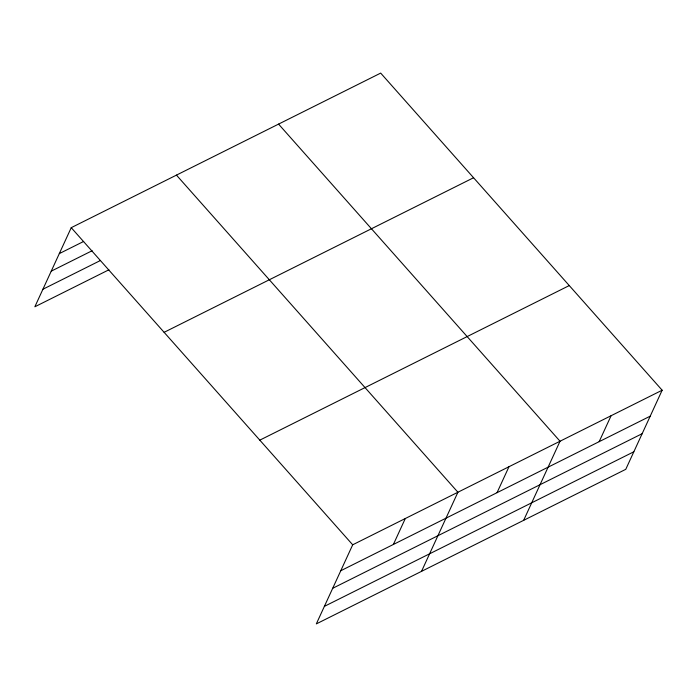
<?xml version="1.0" encoding="UTF-8"?>
<svg xmlns="http://www.w3.org/2000/svg" width="697" height="697" viewBox="0 0 697 697"><rect width="100%" height="100%" fill="white"/><g stroke="black" fill="none" stroke-linecap="round" stroke-linejoin="round"><path stroke-width="1.05" d="M662.15 390.215L352.699 544.793L316.316 623.902L625.767 469.325L662.15 390.215L380.684 73.098L71.233 227.675L34.85 306.785L108.889 269.8M393.378 544.453L405.305 518.516M421.528 571.348L457.912 492.239L176.446 175.113M497.039 492.674L508.976 466.737M523.647 520.337L560.031 441.227L278.565 124.101M599.159 441.663L611.095 415.726M59.306 253.612L83.657 241.45M51.238 271.159L92.152 250.72M42.918 289.238L100.394 260.521M164.117 332.321L473.568 177.744M259.815 440.147L569.266 285.57M340.772 570.738L650.223 416.161M332.704 588.285L642.146 433.7M324.384 606.364L633.834 451.778M71.233 227.675L352.699 544.793"/></g></svg>
